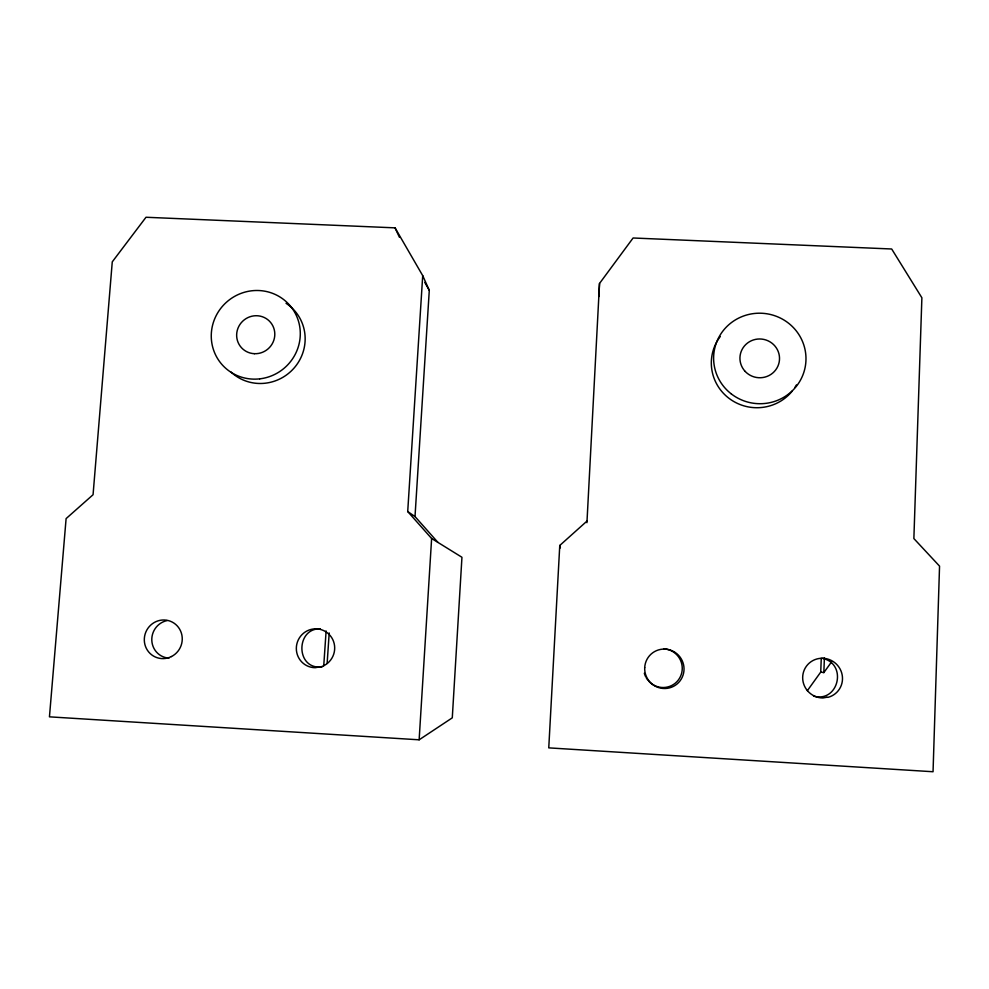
<?xml version="1.0" encoding="UTF-8"?>
<svg xmlns="http://www.w3.org/2000/svg" width="989" height="989" viewBox="0 0 989 989"><rect width="100%" height="100%" fill="white"/><g stroke="black" fill="none" stroke-linecap="round" stroke-linejoin="round"><path stroke-width="1.48" d="M807.333 690.718L820.734 672.087L821.266 658.254M820.734 672.087L823.837 672.607L824.406 657.747M598.877 296.502L599.519 283.472L633.096 237.99L891.682 248.993L921.884 297.776L913.873 538.572L939.55 566.128L933.047 771.741L548.759 747.869L559.762 545.471L586.971 521.104M586.934 522.699L599.519 283.472M437.942 542.405L415.009 516.567L429.288 290.333L422.711 275.634L395.056 227.853L146.001 217.259L112.264 261.862L93.065 494.723L66.102 518.607L49.45 716.84L419.138 739.809L452.282 717.841L461.95 557.277L431.624 538.498L407.715 511.536L422.711 275.634M419.138 739.809L431.624 538.498M323.749 665.696L326.11 630.97M327.136 663.434L329.201 632.948M823.837 672.607L831.675 661.715M320.374 667.081L322.562 666.623M320.399 628.88C296.255 627.83 295.414 667.686 319.793 667.093M813.551 696.108C838.536 703.13 847.771 663.903 822.527 658.34M407.715 511.536L415.009 516.567M424.751 282.372L429.288 290.333M395.056 227.853L399.408 237.236M559.762 545.471L560.392 547.894M796.429 384.931A45.383 44.456 8.1 0 1 794.896 387.441M792.313 390.989A45.383 44.456 8.1 0 1 729.14 398.431A45.383 44.456 8.1 0 1 720.227 336.569M663.829 648.809A19.459 19.248 50.7 0 1 680.407 676.612A19.459 19.248 50.7 0 1 648.599 681.013M647.783 680.036A19.459 19.248 50.7 0 1 646.336 677.922M645.718 676.822A19.459 19.248 50.7 0 1 644.321 673.262M286.044 303.302A44.233 43.096 -40.3 0 1 295.34 366.548A44.233 43.096 -40.3 0 1 231.006 372.037M168.983 658.13A19.075 18.568 -64.9 0 1 167.054 620.585M319.113 667.006L315.182 667.699A19.483 19.15 -69.4 0 1 298.258 639.957A19.483 19.15 -69.4 0 1 330.413 635.853A19.483 19.15 -69.4 0 1 320.164 667.068L319.113 667.006M826.915 697.257L822.86 697.974A20.089 19.669 41.1 0 1 804.416 669.615A20.089 19.669 41.1 0 1 837.646 665.449A20.089 19.669 41.1 0 1 828.016 697.332L826.915 697.257M745.174 371.419A19.805 19.384 8 0 0 778.627 364.249A19.805 19.384 8 0 0 755.411 339.412A19.805 19.384 8 0 0 745.174 371.419M731.267 393.882A46.199 45.234 8 0 0 805.516 365.151A46.199 45.234 8 0 0 742.615 316.356A46.199 45.234 8 0 0 731.267 393.882M644.704 667.649A19.817 19.595 50.6 0 0 673.373 686.428A19.817 19.595 50.6 0 0 675.005 652.332A19.817 19.595 50.6 0 0 644.704 667.649M254.358 353.691A19.285 18.779 -40.3 0 0 272.89 325.974A19.285 18.779 -40.3 0 0 239.931 324.479A19.285 18.779 -40.3 0 0 254.358 353.691M259.736 378.849A44.999 43.825 -40.3 0 0 292.2 308.395A44.999 43.825 -40.3 0 0 215.404 317.197A44.999 43.825 -40.3 0 0 259.736 378.849M171.456 656.548A19.409 18.878 -64.8 0 0 174.015 623.144A19.409 18.878 -64.8 0 0 144.357 638.214A19.409 18.878 -64.8 0 0 171.456 656.548"/></g></svg>
